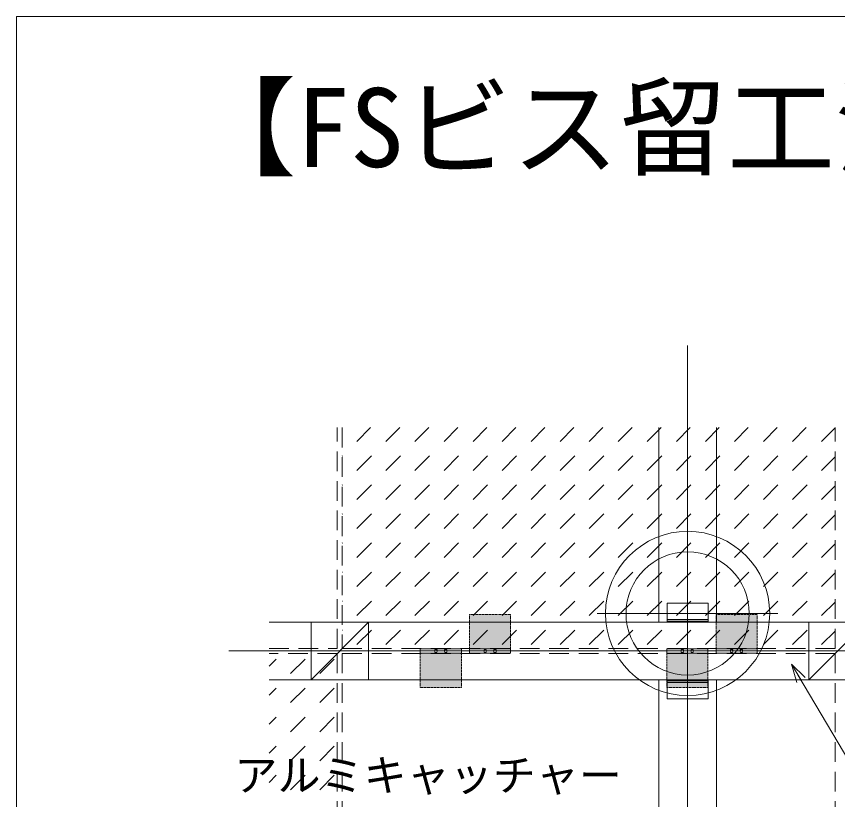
# Model space of a CAD drawing. Units: millimetres, scale not verified. Extents: x -4007 to 4007, y -2741 to 2832.
# Drawn here: x -4007 to -3007, y 1879 to 2832 of the extents above; entities that cross this region are included whole.
import ezdxf
from ezdxf.enums import TextEntityAlignment as Align

# ---------------------------------------------------------------- set-up
doc = ezdxf.new("R2010")
doc.units = ezdxf.units.MM
doc.header["$LTSCALE"] = 20
doc.linetypes.add('DASHED1', pattern=[1.8, 1.2, -0.6])
for name, color, linetype, lineweight in [('0-0_0-A01-枠A', 4, 'Continuous', 9), ('0-5_0', 7, 'Continuous', 9), ('0-8_A-B03-文字_書込_小', 7, 'Continuous', 9), ('0-9_A-E01-仕上太線', 5, 'Continuous', 9), ('0-A_0-A08-芯_他', 4, 'Continuous', 9), ('0-B_A-D08-下地_根太', 3, 'Continuous', 9), ('0-C_A-D09-金物_鋼材', 1, 'Continuous', 9), ('1-3_A-D08-下地_大引 補助', 1, 'Continuous', 9), ('1-4_A-D08-下地_大引', 6, 'Continuous', 9), ('1-6_SUNPO_s', 4, 'Continuous', 9)]:
    doc.layers.add(name, color=color, linetype=linetype, lineweight=lineweight)
for name, color, linetype in [('0-6_A-B01-文字_タイトル室名', 2, 'Continuous'), ('0-D_A-D08-下地_束', 7, 'Continuous'), ('1-5_A-C04-見上げ_見え隠れ線', 7, 'Continuous')]:
    doc.layers.add(name, color=color, linetype=linetype)
doc.styles.add('ＭＳ ゴシック', font='')
doc.styles.get('ＭＳ ゴシック').set_extended_font_data('MS Gothic')

# ---------------------------------------------------------------- blocks, each defined once
blk = doc.blocks.new('waku')
at = {"layer": '0-0_0-A01-枠A'}
for q in [(16423.33, 11513.33), (396.67, 366.67)]:
    blk.add_line((396.67, 11513.33), q, dxfattribs=at)
blk = doc.blocks.new('アルミ束\u300070')
at = {"layer": '0-5_0'}
for p, q in [((-765, 500), (-765, -500)), ((-725, 500), (-725, -500)), ((725, 500), (725, -500)), ((765, 500), (765, -500))]:
    blk.add_line(p, q, dxfattribs=at)
for points in [[(-700, -500), (-1165, -500), (-1165, 500), (-700, 500)], [(700, 500), (1165, 500), (1165, -500), (700, -500)]]:
    blk.add_lwpolyline(points, dxfattribs=at)
blk = doc.blocks.new('プレートB-P')
at = {"layer": '0-5_0', "color": 4, "linetype": 'DASHED1'}
for p, q in [((-888, -500), (-888, 500)), ((-52, 500), (-888, 500)), ((-52, -500), (-888, -500))]:
    blk.add_line(p, q, dxfattribs=at)
at = {"layer": '0-5_0'}
for p, q in [((52, 500), (-52, 500)), ((52, -500), (52, 500))]:
    blk.add_line(p, q, dxfattribs=at)
blk.add_lwpolyline([(52, -500), (-52, -500), (-52, 500)], dxfattribs=at)
for centre in [(0, 120), (0, -120)]:
    blk.add_circle(centre, 36, dxfattribs=at)
at = {"layer": '0-5_0', "color": 4}
blk.add_solid([(-52, 500), (-52, -500), (-888, 500), (-888, -500)], dxfattribs=at)
blk = doc.blocks.new('G$CCEAFE53F')
at = {"layer": '0-5_0'}
for radius in [2000, 1500]:
    blk.add_circle((0, 0), radius, dxfattribs=at)
at = {"layer": '0-A_0-A08-芯_他'}
for p, q in [((0, 2200), (0, -2200)), ((-2200, 0), (2200, 0))]:
    blk.add_line(p, q, dxfattribs=at)
blk = doc.blocks.new('EPDM 70x70')
at = {"layer": '0-5_0'}
blk.add_line((-700, 700), (700, -700), dxfattribs=at)
blk.add_lwpolyline([(700, 700), (-700, 700), (-700, -700), (700, -700)], close=True, dxfattribs=at)
blk = doc.blocks.new('_Open30')
at = {"layer": '1-6_SUNPO_s'}
blk.add_line((0, 0), (-20, 0), dxfattribs=at)
blk.add_lwpolyline([(-20, 5.36), (0, 0), (-20, -5.36)], dxfattribs=at)

msp = doc.modelspace()

# ---------------------------------------------------------------- linework, layer by layer
at = {"layer": '0-8_A-B03-文字_書込_小'}
msp.add_lwpolyline([(-2125.8, 1899.64), (-2977.7, 1899.64), (-3055.35, 2030.66)], dxfattribs=at)
at = {"layer": '0-9_A-E01-仕上太線'}
for p, q in [((-3592.19, 2314.83), (-3575.46, 2331.56)), ((-3556.84, 2314.83), (-3540.1, 2331.56)), ((-3521.48, 2314.83), (-3504.75, 2331.56)), ((-3486.12, 2314.83), (-3469.39, 2331.56)), ((-3450.77, 2314.83), (-3434.04, 2331.56)), ((-3415.41, 2314.83), (-3398.68, 2331.56)), ((-3380.06, 2314.83), (-3363.33, 2331.56)), ((-3344.7, 2314.83), (-3327.97, 2331.56)), ((-3309.35, 2314.83), (-3292.62, 2331.56)), ((-3273.99, 2314.83), (-3257.26, 2331.56)), ((-3238.64, 2314.83), (-3221.91, 2331.56)), ((-3203.28, 2314.83), (-3186.55, 2331.56)), ((-3167.93, 2314.83), (-3151.2, 2331.56)), ((-3132.57, 2314.83), (-3115.84, 2331.56)), ((-3097.22, 2314.83), (-3080.49, 2331.56)), ((-3061.86, 2314.83), (-3045.13, 2331.56)), ((-3026.51, 2314.83), (-3010, 2331.34)), ((-3610, 2297.02), (-3609.87, 2297.16)), ((-3592.19, 2279.48), (-3574.51, 2297.16)), ((-3556.84, 2279.48), (-3539.16, 2297.16)), ((-3521.48, 2279.48), (-3503.8, 2297.16)), ((-3486.12, 2279.48), (-3468.45, 2297.16)), ((-3450.77, 2279.48), (-3433.09, 2297.16)), ((-3415.41, 2279.48), (-3397.74, 2297.16)), ((-3380.06, 2279.48), (-3362.38, 2297.16)), ((-3344.7, 2279.48), (-3327.03, 2297.16)), ((-3309.35, 2279.48), (-3291.67, 2297.16)), ((-3273.99, 2279.48), (-3256.31, 2297.16)), ((-3238.64, 2279.48), (-3220.96, 2297.16)), ((-3203.28, 2279.48), (-3185.6, 2297.16)), ((-3167.93, 2279.48), (-3150.25, 2297.16)), ((-3132.57, 2279.48), (-3114.89, 2297.16)), ((-3097.22, 2279.48), (-3079.54, 2297.16)), ((-3061.86, 2279.48), (-3044.18, 2297.16)), ((-3026.51, 2279.48), (-3010, 2295.98)), ((-3610, 2261.67), (-3609.87, 2261.8)), ((-3592.19, 2244.12), (-3574.51, 2261.8)), ((-3556.84, 2244.12), (-3539.16, 2261.8)), ((-3521.48, 2244.12), (-3503.8, 2261.8)), ((-3486.12, 2244.12), (-3468.45, 2261.8)), ((-3450.77, 2244.12), (-3433.09, 2261.8)), ((-3415.41, 2244.12), (-3397.74, 2261.8)), ((-3380.06, 2244.12), (-3362.38, 2261.8)), ((-3344.7, 2244.12), (-3327.03, 2261.8)), ((-3309.35, 2244.12), (-3291.67, 2261.8)), ((-3273.99, 2244.12), (-3256.31, 2261.8)), ((-3238.64, 2244.12), (-3220.96, 2261.8)), ((-3203.28, 2244.12), (-3185.6, 2261.8)), ((-3167.93, 2244.12), (-3150.25, 2261.8)), ((-3132.57, 2244.12), (-3114.89, 2261.8)), ((-3097.22, 2244.12), (-3079.54, 2261.8)), ((-3061.86, 2244.12), (-3044.18, 2261.8)), ((-3026.51, 2244.12), (-3010, 2260.63)), ((-3610, 2226.31), (-3609.87, 2226.44)), ((-3592.19, 2208.77), (-3574.51, 2226.44)), ((-3556.84, 2208.77), (-3539.16, 2226.44)), ((-3521.48, 2208.77), (-3503.8, 2226.44)), ((-3486.12, 2208.77), (-3468.45, 2226.44)), ((-3450.77, 2208.77), (-3433.09, 2226.44)), ((-3415.41, 2208.77), (-3397.74, 2226.44)), ((-3380.06, 2208.77), (-3362.38, 2226.44)), ((-3344.7, 2208.77), (-3327.03, 2226.44)), ((-3309.35, 2208.77), (-3291.67, 2226.44)), ((-3273.99, 2208.77), (-3256.31, 2226.44)), ((-3238.64, 2208.77), (-3220.96, 2226.44)), ((-3203.28, 2208.77), (-3185.6, 2226.44)), ((-3167.93, 2208.77), (-3150.25, 2226.44)), ((-3132.57, 2208.77), (-3114.89, 2226.44)), ((-3097.22, 2208.77), (-3079.54, 2226.44)), ((-3061.86, 2208.77), (-3044.18, 2226.44)), ((-3026.51, 2208.77), (-3010, 2225.27)), ((-3610, 2190.96), (-3609.87, 2191.09)), ((-3592.19, 2173.41), (-3574.51, 2191.09)), ((-3556.84, 2173.41), (-3539.16, 2191.09)), ((-3521.48, 2173.41), (-3503.8, 2191.09)), ((-3486.12, 2173.41), (-3468.45, 2191.09)), ((-3450.77, 2173.41), (-3433.09, 2191.09)), ((-3415.41, 2173.41), (-3397.74, 2191.09)), ((-3380.06, 2173.41), (-3362.38, 2191.09)), ((-3344.7, 2173.41), (-3327.03, 2191.09)), ((-3309.35, 2173.41), (-3291.67, 2191.09)), ((-3273.99, 2173.41), (-3256.31, 2191.09)), ((-3238.64, 2173.41), (-3220.96, 2191.09)), ((-3203.28, 2173.41), (-3185.6, 2191.09)), ((-3167.93, 2173.41), (-3150.25, 2191.09)), ((-3132.57, 2173.41), (-3114.89, 2191.09)), ((-3097.22, 2173.41), (-3079.54, 2191.09)), ((-3061.86, 2173.41), (-3044.18, 2191.09)), ((-3026.51, 2173.41), (-3010, 2189.92)), ((-3610, 2155.6), (-3609.87, 2155.73)), ((-3592.19, 2138.06), (-3574.51, 2155.73)), ((-3556.84, 2138.06), (-3539.16, 2155.73)), ((-3521.48, 2138.06), (-3503.8, 2155.73)), ((-3486.12, 2138.06), (-3468.45, 2155.73)), ((-3450.77, 2138.06), (-3433.09, 2155.73)), ((-3415.41, 2138.06), (-3397.74, 2155.73)), ((-3380.06, 2138.06), (-3362.38, 2155.73)), ((-3344.7, 2138.06), (-3327.03, 2155.73)), ((-3309.35, 2138.06), (-3291.67, 2155.73)), ((-3273.99, 2138.06), (-3256.31, 2155.73)), ((-3238.64, 2138.06), (-3220.96, 2155.73)), ((-3203.28, 2138.06), (-3185.6, 2155.73)), ((-3167.93, 2138.06), (-3150.25, 2155.73)), ((-3132.57, 2138.06), (-3114.89, 2155.73)), ((-3097.22, 2138.06), (-3079.54, 2155.73)), ((-3061.86, 2138.06), (-3044.18, 2155.73)), ((-3026.51, 2138.06), (-3010, 2154.56)), ((-3610, 2120.25), (-3609.87, 2120.38)), ((-3592.19, 2102.7), (-3574.51, 2120.38)), ((-3556.84, 2102.7), (-3539.16, 2120.38)), ((-3521.48, 2102.7), (-3503.8, 2120.38)), ((-3486.12, 2102.7), (-3468.45, 2120.38)), ((-3450.77, 2102.7), (-3433.09, 2120.38)), ((-3415.41, 2102.7), (-3397.74, 2120.38)), ((-3380.06, 2102.7), (-3362.38, 2120.38)), ((-3344.7, 2102.7), (-3327.03, 2120.38)), ((-3309.35, 2102.7), (-3291.67, 2120.38)), ((-3273.99, 2102.7), (-3256.31, 2120.38)), ((-3238.64, 2102.7), (-3220.96, 2120.38)), ((-3203.28, 2102.7), (-3185.6, 2120.38)), ((-3167.93, 2102.7), (-3150.25, 2120.38)), ((-3132.57, 2102.7), (-3114.89, 2120.38)), ((-3097.22, 2102.7), (-3079.54, 2120.38)), ((-3061.86, 2102.7), (-3044.18, 2120.38)), ((-3026.51, 2102.7), (-3010, 2119.21)), ((-3610, 2084.89), (-3609.87, 2085.02)), ((-3592.19, 2067.35), (-3574.51, 2085.02)), ((-3556.84, 2067.35), (-3539.16, 2085.02)), ((-3521.48, 2067.35), (-3503.8, 2085.02)), ((-3486.12, 2067.35), (-3468.45, 2085.02)), ((-3450.77, 2067.35), (-3433.09, 2085.02)), ((-3415.41, 2067.35), (-3397.74, 2085.02)), ((-3380.06, 2067.35), (-3362.38, 2085.02)), ((-3344.7, 2067.35), (-3327.03, 2085.02)), ((-3309.35, 2067.35), (-3291.67, 2085.02)), ((-3273.99, 2067.35), (-3256.31, 2085.02)), ((-3238.64, 2067.35), (-3220.96, 2085.02)), ((-3203.28, 2067.35), (-3185.6, 2085.02)), ((-3167.93, 2067.35), (-3150.25, 2085.02)), ((-3132.57, 2067.35), (-3114.89, 2085.02)), ((-3097.22, 2067.35), (-3079.54, 2085.02)), ((-3061.86, 2067.35), (-3044.18, 2085.02)), ((-3026.51, 2067.35), (-3010, 2083.85)), ((-3699.14, 2041.03), (-3690.5, 2049.67)), ((-3672.82, 2031.99), (-3655.14, 2049.67)), ((-3637.46, 2031.99), (-3619.79, 2049.67)), ((-3699.14, 2005.67), (-3690.5, 2014.31)), ((-3672.82, 1996.64), (-3655.14, 2014.31)), ((-3637.46, 1996.64), (-3619.79, 2014.31)), ((-3699.14, 1970.32), (-3690.5, 1978.96)), ((-3672.82, 1961.28), (-3655.14, 1978.96)), ((-3637.46, 1961.28), (-3619.79, 1978.96)), ((-3699.14, 1934.96), (-3690.5, 1943.6)), ((-3672.82, 1925.92), (-3655.14, 1943.6)), ((-3637.46, 1925.92), (-3619.79, 1943.6)), ((-3699.14, 1899.6), (-3690.5, 1908.25)), ((-3672.82, 1890.57), (-3655.14, 1908.25)), ((-3637.46, 1890.57), (-3619.79, 1908.25))]:
    msp.add_line(p, q, dxfattribs=at)
at = {"layer": '0-9_A-E01-仕上太線', "linetype": 'DASHED1'}
for points in [[(-3699.14, 2062.56), (-3616, 2062.56), (-3616, 2331.56)], [(-3610, 2331.56), (-3610, 2062.56), (-3010, 2062.56), (-3010, 2331.56)], [(-3699.14, 1456.56), (-3616, 1456.56), (-3616, 2056.56), (-3699.14, 2056.56)]]:
    msp.add_lwpolyline(points, dxfattribs=at)
msp.add_lwpolyline([(-3610, 1456.56), (-3010, 1456.56), (-3010, 2056.56), (-3610, 2056.56)], close=True, dxfattribs=at)
at = {"layer": '0-A_0-A08-芯_他'}
msp.add_line((-3748, 2059.56), (-448, 2059.56), dxfattribs=at)
at = {"layer": '0-B_A-D08-下地_根太'}
for p, q in [((-3699.14, 2094.56), (-586, 2094.56)), ((-3699.14, 2024.56), (-586, 2024.56))]:
    msp.add_line(p, q, dxfattribs=at)
at = {"layer": '1-3_A-D08-下地_大引 補助'}
msp.add_line((-3189.57, 779.56), (-3189.57, 2431.56), dxfattribs=at)
at = {"layer": '1-4_A-D08-下地_大引'}
for p, q in [((-3224.57, 2094.56), (-3224.57, 2331.56)), ((-3154.57, 2094.56), (-3154.57, 2331.56)), ((-3224.57, 1771.56), (-3224.57, 2024.56)), ((-3154.57, 1771.56), (-3154.57, 2024.56))]:
    msp.add_line(p, q, dxfattribs=at)

# ---------------------------------------------------------------- block references
at = {"layer": '0-0_0-A01-枠A', "xscale": 0.5, "yscale": 0.5}
msp.add_blockref('waku', (-4205, -2924.31), dxfattribs=at)
at = {"layer": '0-8_A-B03-文字_書込_小', "xscale": 1.125, "yscale": 1.125, "rotation": 120.65633}
msp.add_blockref('_Open30', (-3063, 2043.56), dxfattribs=at)
at = {"layer": '0-C_A-D09-金物_鋼材', "xscale": 0.05, "yscale": 0.05}
for name, p, rotation in [('プレートB-P', (-3430, 2059.56), 270), ('プレートB-P', (-3130, 2059.56), 270), ('EPDM 70x70', (-3613, 2059.56), 90), ('EPDM 70x70', (-3007, 2059.56), 90), ('プレートB-P', (-3490, 2059.56), 90), ('プレートB-P', (-3190, 2059.56), 90)]:
    msp.add_blockref(name, p, dxfattribs=dict(at, rotation=rotation))
at = {"layer": '0-D_A-D08-下地_束', "xscale": 0.05, "yscale": 0.05, "rotation": 270}
msp.add_blockref('アルミ束\u300070', (-3189.57, 2059.56), dxfattribs=at)
at = {"layer": '1-5_A-C04-見上げ_見え隠れ線', "xscale": 0.05, "yscale": 0.05}
msp.add_blockref('G$CCEAFE53F', (-3189.57, 2105.31), dxfattribs=at)

# ---------------------------------------------------------------- texts
at = {"layer": '0-6_A-B01-文字_タイトル室名', "style": 'ＭＳ ゴシック'}
msp.add_text('【FSビス留工法\u3000標準図】', height=96.19, dxfattribs=at).set_placement((-3797.16, 2620.1), align=Align.BOTTOM_LEFT)
at = {"layer": '0-8_A-B03-文字_書込_小', "style": 'ＭＳ ゴシック'}
msp.add_text('アルミキャッチャー', height=38.42, dxfattribs=at).set_placement((-3741.22, 1877.53), align=Align.BOTTOM_LEFT)

doc.saveas('drawing.dxf')
